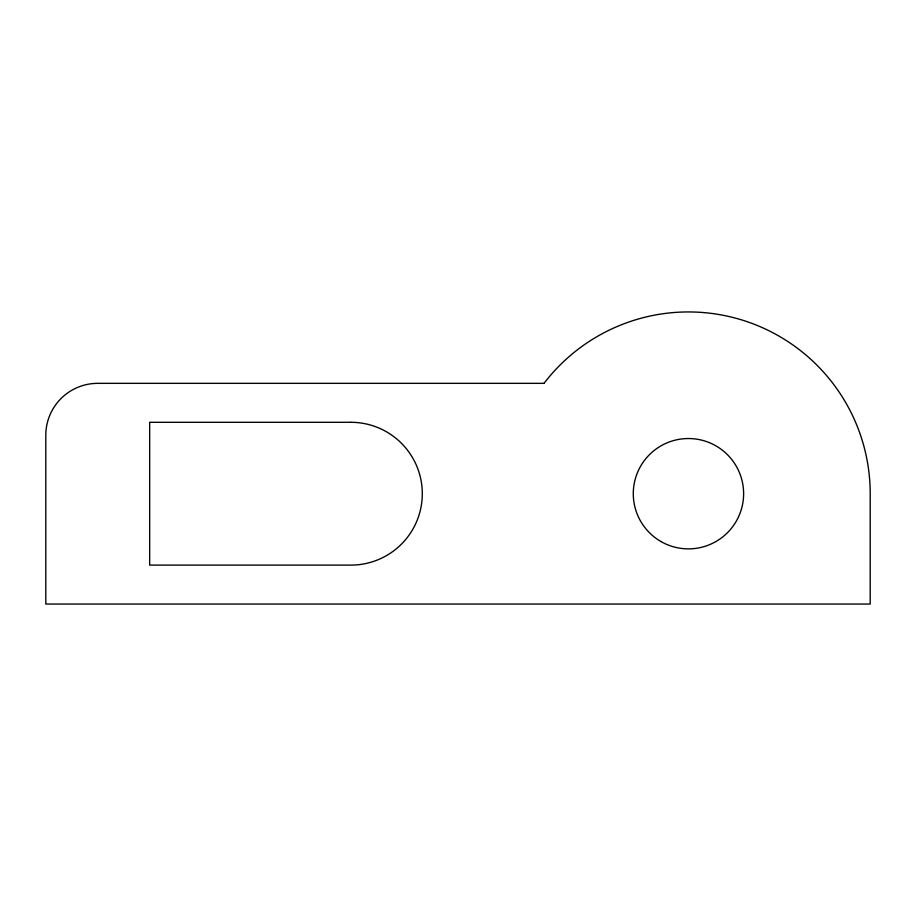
<?xml version="1.0" encoding="UTF-8"?>
<svg xmlns="http://www.w3.org/2000/svg" width="916" height="916" viewBox="0 0 916 916"><rect width="100%" height="100%" fill="white"/><g stroke="black" fill="none" stroke-linecap="round" stroke-linejoin="round"><path stroke-width="1.37" d="M544.024 383.346L97.726 383.346A51.926 51.926 0 0 0 45.8 435.283L45.8 604.056L870.2 604.056L870.2 493.701A181.757 181.757 0 0 0 544.024 383.346M350.897 422.299L149.663 422.299L149.663 565.103L350.897 565.103A71.402 71.402 0 0 0 422.299 493.701A71.402 71.402 0 0 0 350.897 422.299M660.86 541.482A55.178 55.178 0 0 0 743.62 493.701A55.178 55.178 0 0 0 660.86 445.92A55.178 55.178 0 0 0 660.86 541.482"/></g></svg>
